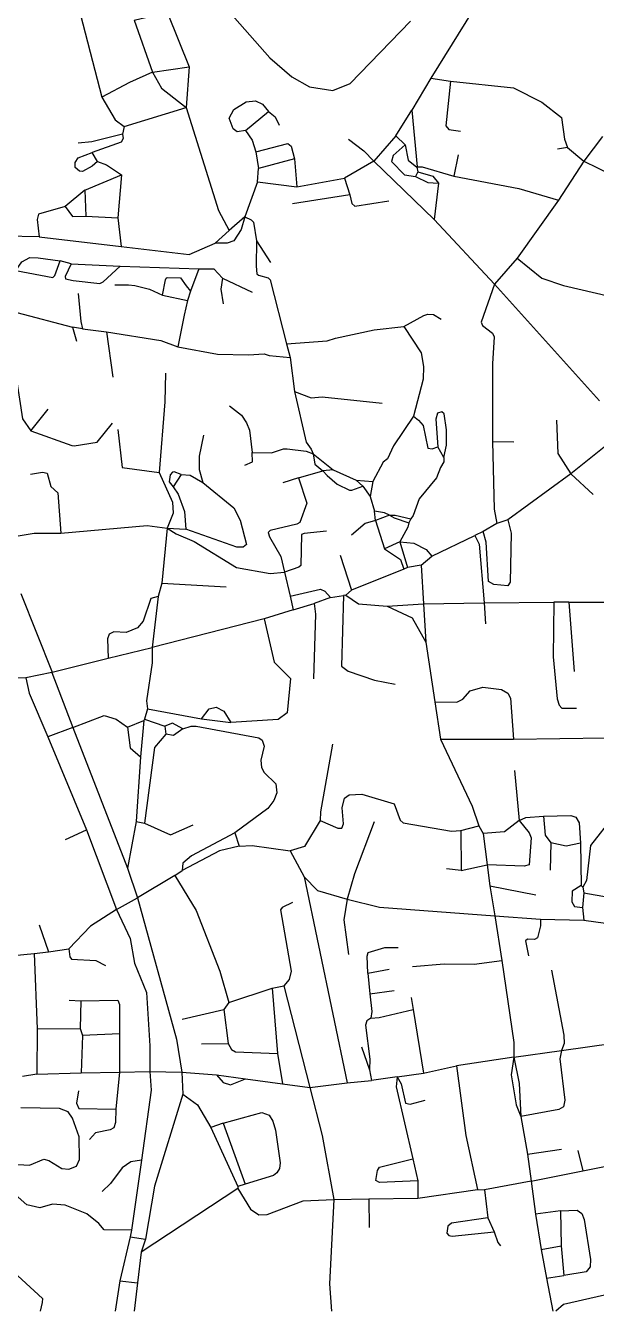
# Model space of a CAD drawing. Header units: inches. Extents: x 13510994 to 13518474, y 3660267 to 3664767.
# Drawn here: x 13515410 to 13516364, y 3660267 to 3662416 of the extents above; entities that cross this region are included whole.
import ezdxf

# ---------------------------------------------------------------- set-up
doc = ezdxf.new("R2010")
doc.units = ezdxf.units.IN
doc.header["$MEASUREMENT"] = 0

msp = doc.modelspace()

# ---------------------------------------------------------------- linework, layer by layer
for points in [[(13515600.6, 3662609.5), (13515818.2, 3662362.7), (13515854.8, 3662330.9), (13515884.3, 3662314), (13515923.1, 3662308.3), (13515952.4, 3662319.7), (13516052.9, 3662424.2)], [(13516204.2, 3662517.6), (13516087.3, 3662328.5)], [(13515557.4, 3662500.2), (13515501.3, 3662480.5), (13515496.8, 3662475.5), (13515493.4, 3662465.4), (13515537, 3662296.9)], [(13515591.1, 3662425.5), (13515640.7, 3662437.1), (13515647.2, 3662436.1), (13515683.3, 3662347.7)], [(13515591.1, 3662425.5), (13515622, 3662338.5)], [(13515622, 3662338.5), (13515683.3, 3662347.7)], [(13515683.3, 3662347.7), (13515677.9, 3662279.6)], [(13515622, 3662338.5), (13515583.3, 3662321.4), (13515537, 3662296.9)], [(13515622, 3662338.5), (13515636.7, 3662312), (13515677.9, 3662279.6)], [(13516087.3, 3662328.5), (13516055.1, 3662275)], [(13516087.3, 3662328.5), (13516119.9, 3662323.5)], [(13516119.9, 3662323.5), (13516112.2, 3662248.7), (13516117.3, 3662243.1), (13516136.7, 3662240.1)], [(13516119.9, 3662323.5), (13516225.3, 3662312.4), (13516272.6, 3662288.6), (13516305.4, 3662263), (13516310.4, 3662226.7), (13516315.6, 3662212.5)], [(13515537, 3662296.9), (13515559.4, 3662258.8), (13515574.7, 3662247.6)], [(13515574.7, 3662247.6), (13515677.9, 3662279.6)], [(13515677.9, 3662279.6), (13515731.9, 3662107.7), (13515749.9, 3662073.9)], [(13515777.3, 3662241.1), (13515763.1, 3662239.1), (13515756.6, 3662244.1), (13515750.2, 3662261.6), (13515757.8, 3662276.5), (13515778.3, 3662288.9), (13515794.2, 3662290.9), (13515805.8, 3662285.4), (13515816, 3662273.2)], [(13515777.3, 3662241.1), (13515816, 3662273.2)], [(13515816, 3662273.2), (13515826.8, 3662264.1), (13515833.7, 3662250.1)], [(13516028.6, 3662232.1), (13516055.1, 3662275)], [(13516055.1, 3662275), (13516064.2, 3662180.6)], [(13515571.7, 3662235.1), (13515520.6, 3662222.3), (13515497.7, 3662220.1)], [(13515571.7, 3662235.1), (13515573, 3662227.7), (13515569.4, 3662221.9), (13515521.1, 3662204.3)], [(13515574.7, 3662247.6), (13515571.7, 3662235.1)], [(13515777.3, 3662241.1), (13515788.2, 3662225.1), (13515794.3, 3662205.6)], [(13515794.3, 3662205.6), (13515848, 3662219.7), (13515853.4, 3662214.7), (13515859.1, 3662193.8)], [(13515949.2, 3662226.6), (13515975.1, 3662206.9), (13515991.7, 3662189.7)], [(13516028.6, 3662232.1), (13515991.7, 3662189.7)], [(13516044.4, 3662217.1), (13516024.3, 3662199.6), (13516021.3, 3662189.3), (13516043.2, 3662167.2), (13516061.2, 3662164.1)], [(13516028.6, 3662232.1), (13516044.4, 3662217.1)], [(13516044.4, 3662217.1), (13516049.3, 3662191.7), (13516063.7, 3662180.1)], [(13516315.6, 3662212.5), (13516298.7, 3662210.1)], [(13516315.6, 3662212.5), (13516342.9, 3662189.8)], [(13516374.1, 3662231.3), (13516342.9, 3662189.8)], [(13515529.7, 3662189.1), (13515521.1, 3662181.3), (13515504.8, 3662172.6), (13515499.6, 3662173), (13515492.7, 3662179.1), (13515492.3, 3662187.8), (13515497.6, 3662195.6), (13515521.1, 3662204.3)], [(13515529.7, 3662189.1), (13515521.1, 3662204.3)], [(13515794.3, 3662205.6), (13515799, 3662177.7)], [(13515859.1, 3662193.8), (13515799, 3662177.7)], [(13515859.1, 3662193.8), (13515862.9, 3662147)], [(13515991.7, 3662189.7), (13515942.7, 3662161.3)], [(13515991.7, 3662189.7), (13516092.8, 3662092.4)], [(13516132.7, 3662200.6), (13516125.4, 3662165.1)], [(13516342.9, 3662189.8), (13516300.3, 3662124.7)], [(13516342.9, 3662189.8), (13516388.4, 3662167.4)], [(13515529.7, 3662189.1), (13515545.2, 3662183.8), (13515569.8, 3662166.8)], [(13515797.3, 3662155.3), (13515799, 3662177.7)], [(13516065.2, 3662172.1), (13516061.2, 3662164.1)], [(13516064.2, 3662180.6), (13516063.7, 3662180.1)], [(13516063.7, 3662180.1), (13516065.2, 3662172.1)], [(13516064.2, 3662180.6), (13516072.7, 3662180.6), (13516125.4, 3662165.1)], [(13516065.2, 3662172.1), (13516090.5, 3662165), (13516099.9, 3662153.1)], [(13515508.8, 3662141.4), (13515569.8, 3662166.8)], [(13515569.8, 3662166.8), (13515563.7, 3662095.2)], [(13515797.3, 3662155.3), (13515776.1, 3662096.9)], [(13515797.3, 3662155.3), (13515862.9, 3662147)], [(13515862.9, 3662147), (13515942.7, 3662161.3)], [(13515942.7, 3662161.3), (13515951.7, 3662133.6)], [(13516061.2, 3662164.1), (13516082.1, 3662154), (13516099.9, 3662153.1)], [(13516099.9, 3662153.1), (13516092.8, 3662092.4)], [(13516125.4, 3662165.1), (13516234.1, 3662144.4), (13516300.3, 3662124.7)], [(13515508.8, 3662141.4), (13515475.7, 3662113.9)], [(13515508.8, 3662141.4), (13515510.2, 3662097.7)], [(13515951.7, 3662133.6), (13515855.7, 3662118.6)], [(13515951.7, 3662133.6), (13515954.9, 3662119.2), (13515960.1, 3662114.8), (13516016.7, 3662123.6)], [(13515475.7, 3662113.9), (13515431.2, 3662101.2), (13515429.1, 3662092.2), (13515432.6, 3662063.5)], [(13515475.7, 3662113.9), (13515488, 3662097.4), (13515510.2, 3662097.7)], [(13516300.3, 3662124.7), (13516231.4, 3662027.6)], [(13515510.2, 3662097.7), (13515563.7, 3662095.2)], [(13515563.7, 3662095.2), (13515569.5, 3662047.4)], [(13515776.1, 3662096.9), (13515770, 3662075.7), (13515757.8, 3662056.8), (13515746.7, 3662053), (13515726.7, 3662052.8)], [(13515776.1, 3662096.9), (13515749.9, 3662073.9)], [(13515776.1, 3662096.9), (13515786.6, 3662092.1), (13515790.4, 3662088), (13515795.5, 3662057)], [(13516092.8, 3662092.4), (13516193.5, 3661984.3)], [(13515432.6, 3662063.5), (13515374.8, 3662064.7), (13515276.1, 3662014.3)], [(13515432.6, 3662063.5), (13515569.5, 3662047.4)], [(13515726.7, 3662052.8), (13515749.9, 3662073.9)], [(13515569.5, 3662047.4), (13515683.2, 3662033.9), (13515726.7, 3662052.8)], [(13515795.5, 3662057), (13515795.2, 3662014.6), (13515796.3, 3662001.5), (13515798.8, 3661999.2), (13515815.4, 3661994.6), (13515818.7, 3661991.6), (13515846.1, 3661884.8)], [(13515795.5, 3662057), (13515819.2, 3662020.6)], [(13515393.3, 3662006.9), (13515403.5, 3662021.8), (13515416.8, 3662028.8), (13515430.9, 3662028.5), (13515467.4, 3662023.3)], [(13515393.3, 3662006.9), (13515455.5, 3661995.5), (13515458.3, 3661998.8), (13515467.4, 3662023.3)], [(13515485.6, 3662018.5), (13515467.4, 3662023.3)], [(13515485.6, 3662018.5), (13515475.6, 3661997), (13515476.5, 3661993.4), (13515489.3, 3661990.3), (13515533.7, 3661985.3), (13515539.6, 3661988.1), (13515567.9, 3662014.3)], [(13515485.6, 3662018.5), (13515567.9, 3662014.3)], [(13516231.4, 3662027.6), (13516193.5, 3661984.3)], [(13516231.4, 3662027.6), (13516272.8, 3661994.4), (13516308.8, 3661982), (13516388, 3661963.8), (13516400.1, 3661967.9), (13516408.4, 3661977.5)], [(13515567.9, 3662014.3), (13515699.4, 3662010.2)], [(13515699.4, 3662010.2), (13515685.6, 3661972.7)], [(13515699.4, 3662010.2), (13515724.1, 3662009.9), (13515739.1, 3661994.5)], [(13515558.7, 3661983.1), (13515581.9, 3661983.1), (13515592.5, 3661981.8), (13515616.6, 3661976), (13515638.3, 3661965.9)], [(13515638.3, 3661965.9), (13515643.3, 3661991.5), (13515644.4, 3661994.2), (13515646.6, 3661995.2), (13515668.8, 3661994.6), (13515677.9, 3661981.3), (13515685.6, 3661972.7)], [(13515739.1, 3661994.5), (13515736.2, 3661975.8), (13515739.7, 3661951.6)], [(13515739.1, 3661994.5), (13515788.7, 3661971.1)], [(13516193.5, 3661984.3), (13516171.1, 3661920.7), (13516173.4, 3661915.3), (13516190, 3661902.5), (13516193.1, 3661896.5), (13516190.2, 3661851), (13516190, 3661721.2)], [(13516193.5, 3661984.3), (13516369.2, 3661789.5)], [(13515497.7, 3661968.6), (13515502.3, 3661921.8), (13515504.7, 3661909.8)], [(13515638.3, 3661965.9), (13515680.4, 3661957.1)], [(13515680.4, 3661957.1), (13515674.5, 3661932.5), (13515664.3, 3661879.8)], [(13515685.6, 3661972.7), (13515680.4, 3661957.1)], [(13515394.9, 3661937.1), (13515393.3, 3661831.9), (13515404.5, 3661759.3), (13515418.5, 3661739.3)], [(13515394.9, 3661937.1), (13515488.2, 3661912.6)], [(13516042, 3661913.6), (13516075.2, 3661932), (13516081.8, 3661933.9), (13516091.5, 3661933.7), (13516104.2, 3661925.6)], [(13515488.2, 3661912.6), (13515494.7, 3661889.1)], [(13515504.7, 3661909.8), (13515488.2, 3661912.6)], [(13515846.1, 3661884.8), (13515913.7, 3661889.3), (13515927.7, 3661893.9), (13515992.3, 3661907.9), (13516042, 3661913.6)], [(13516042, 3661913.6), (13516071.2, 3661869.4), (13516075, 3661846.4), (13516074, 3661825.3), (13516058.1, 3661763.8)], [(13515504.7, 3661909.8), (13515544.8, 3661904.4)], [(13515544.8, 3661904.4), (13515635.6, 3661889.9), (13515664.3, 3661879.8)], [(13515544.8, 3661904.4), (13515555.7, 3661828.6)], [(13515664.3, 3661879.8), (13515730.4, 3661867.2), (13515782.5, 3661866.1), (13515808.6, 3661867.8), (13515817, 3661865.3), (13515852, 3661861.9)], [(13515846.1, 3661884.8), (13515852, 3661861.9)], [(13515852, 3661861.9), (13515859, 3661805)], [(13515643.7, 3661835.6), (13515642.5, 3661787.7), (13515632.7, 3661669.3)], [(13515859, 3661805), (13515887.2, 3661794.3), (13515905.5, 3661796.1), (13516005.7, 3661785.1)], [(13515859, 3661805), (13515878.8, 3661720.2), (13515887.1, 3661708.3), (13515890.4, 3661700.9)], [(13515418.5, 3661739.3), (13515447.7, 3661775.1)], [(13515750.7, 3661781.1), (13515770.5, 3661765.5), (13515779, 3661752.6), (13515783.9, 3661740.5), (13515788.7, 3661703)], [(13516058.1, 3661763.8), (13516024.7, 3661713.9), (13516014.4, 3661692.4), (13516007.6, 3661686.9), (13515990.4, 3661654.2)], [(13516058.1, 3661763.8), (13516066.7, 3661756.7), (13516074.3, 3661747.9), (13516081.9, 3661710.1), (13516089.5, 3661709.1), (13516098.8, 3661712.1)], [(13516109, 3661694.5), (13516113.1, 3661714.9), (13516113.1, 3661740.7), (13516109.5, 3661767.6), (13516105.3, 3661771.1), (13516098.4, 3661768.6), (13516095.3, 3661758.7), (13516098.8, 3661712.1)], [(13515418.5, 3661739.3), (13515486.9, 3661714.6), (13515491.1, 3661714.2), (13515529.2, 3661719.9), (13515554.7, 3661752.1)], [(13515563.7, 3661741.6), (13515571.4, 3661677.9), (13515632.7, 3661669.3)], [(13516297.2, 3661756.8), (13516299.4, 3661701.2), (13516321.1, 3661667.4)], [(13516412.8, 3661741), (13516321.1, 3661667.4)], [(13515707.2, 3661731.6), (13515699.6, 3661696.9), (13515700, 3661674.3), (13515705.9, 3661652.5)], [(13516190, 3661721.2), (13516225.7, 3661720.6)], [(13516190, 3661721.2), (13516192.8, 3661608.2), (13516197.2, 3661584.1)], [(13515776.2, 3661681.6), (13515789.2, 3661687.5), (13515788.7, 3661703)], [(13515788.7, 3661703), (13515820.5, 3661702.2), (13515840.8, 3661708.8), (13515846.8, 3661709.2), (13515878.6, 3661704.9), (13515890.4, 3661700.9)], [(13515890.4, 3661700.9), (13515893.2, 3661683.4), (13515906.5, 3661672.5)], [(13515890.4, 3661700.9), (13515924, 3661674)], [(13516109, 3661694.5), (13516098.8, 3661712.1)], [(13515924, 3661674), (13515906.5, 3661672.5)], [(13515924, 3661674), (13515962.5, 3661656.8)], [(13516109, 3661694.5), (13516108.7, 3661687.1), (13516103.5, 3661677.8), (13516096.8, 3661660.3), (13516067.4, 3661625.5), (13516057.4, 3661597.8), (13516053.7, 3661592.1)], [(13515417.7, 3661666.6), (13515438, 3661669.8), (13515445.5, 3661668.4), (13515452, 3661646.3), (13515463.8, 3661635.7), (13515468.6, 3661567.9)], [(13515632.7, 3661669.3), (13515655.4, 3661620), (13515656.3, 3661601.7), (13515646.2, 3661576.4)], [(13515669.6, 3661666), (13515658, 3661670.8), (13515655.4, 3661669.9), (13515651.5, 3661665.8), (13515649.8, 3661653.6), (13515656.1, 3661645.3)], [(13515669.6, 3661666), (13515656.1, 3661645.3)], [(13515669.6, 3661666), (13515684.6, 3661664.9), (13515705.9, 3661652.5)], [(13515705.9, 3661652.5), (13515758, 3661610.5), (13515768.5, 3661589.6), (13515778.7, 3661549), (13515773.5, 3661544.4), (13515762.6, 3661544.5), (13515677.7, 3661574.5)], [(13515866.1, 3661660.3), (13515879.7, 3661618), (13515867.9, 3661585.8), (13515863, 3661582.9), (13515818.4, 3661572.7), (13515815, 3661569), (13515817.4, 3661561.9), (13515836.6, 3661529.1), (13515842.5, 3661502.9)], [(13515866.1, 3661660.3), (13515839.7, 3661652.1)], [(13515866.1, 3661660.3), (13515906.5, 3661672.5)], [(13515906.5, 3661672.5), (13515913.9, 3661664.4), (13515930.4, 3661650.1), (13515951, 3661639.7), (13515955.1, 3661639.7), (13515973.3, 3661646.4)], [(13515962.5, 3661656.8), (13515973.3, 3661646.4)], [(13515962.5, 3661656.8), (13515990.4, 3661654.2)], [(13515990.4, 3661654.2), (13515985.4, 3661629.3)], [(13516321.1, 3661667.4), (13516215.7, 3661590.6)], [(13516321.1, 3661667.4), (13516358.7, 3661632.6)], [(13515656.1, 3661645.3), (13515664.5, 3661633), (13515675.5, 3661604.1), (13515677.7, 3661574.5)], [(13515973.3, 3661646.4), (13515985.4, 3661629.3)], [(13515985.4, 3661629.3), (13515993.1, 3661605)], [(13515994.5, 3661589.3), (13515977.3, 3661584.3), (13515954.2, 3661564.6)], [(13515994.5, 3661589.3), (13515993.1, 3661605)], [(13516018.2, 3661598.4), (13516009.6, 3661601.9), (13515993.1, 3661605)], [(13516018.2, 3661598.4), (13515994.5, 3661589.3)], [(13515994.5, 3661589.3), (13516009.4, 3661541.6)], [(13516018.2, 3661598.4), (13516027.6, 3661597.9), (13516053.7, 3661592.1)], [(13516018.2, 3661598.4), (13516025.8, 3661593.5), (13516050.2, 3661585.1)], [(13516053.7, 3661592.1), (13516050.2, 3661585.1)], [(13516215.7, 3661590.6), (13516221.5, 3661567.8), (13516219.8, 3661486.3), (13516215.9, 3661480.2), (13516192.6, 3661482), (13516183.7, 3661487.3), (13516179.5, 3661553), (13516174.7, 3661570.6)], [(13516215.7, 3661590.6), (13516197.2, 3661584.1)], [(13515360.7, 3661557.6), (13515424.2, 3661568), (13515468.6, 3661567.9)], [(13515468.6, 3661567.9), (13515613.1, 3661580.7), (13515646.2, 3661576.4)], [(13515646.2, 3661576.4), (13515637.3, 3661484.4)], [(13515646.2, 3661576.4), (13515677.7, 3661574.5)], [(13515646.2, 3661576.4), (13515661.4, 3661566.7), (13515691.6, 3661553.9), (13515762, 3661510.9), (13515818.7, 3661500.5), (13515842.5, 3661502.9)], [(13515912.7, 3661571.6), (13515875.2, 3661567.5), (13515870.9, 3661566.1), (13515869.8, 3661513.9), (13515866.2, 3661511), (13515842.5, 3661502.9)], [(13516050.2, 3661585.1), (13516048.4, 3661578), (13516035.5, 3661553.8)], [(13516174.7, 3661570.6), (13516160.7, 3661564.1)], [(13516197.2, 3661584.1), (13516174.7, 3661570.6)], [(13516035.5, 3661553.8), (13516009.4, 3661541.6)], [(13516035.5, 3661553.8), (13516048.2, 3661510.6)], [(13516035.5, 3661553.8), (13516058.4, 3661551.3), (13516079.5, 3661541), (13516088.7, 3661529.6)], [(13516088.7, 3661529.6), (13516160.7, 3661564.1)], [(13516160.7, 3661564.1), (13516167.6, 3661549.4), (13516176.2, 3661451.7)], [(13515935.7, 3661531.1), (13515954.7, 3661472.6)], [(13516009.4, 3661541.6), (13516036.2, 3661524.1), (13516042.2, 3661508.1)], [(13516071.2, 3661514.6), (13516088.7, 3661529.6)], [(13515842.5, 3661502.9), (13515851.7, 3661462.6)], [(13516042.2, 3661508.1), (13515954.7, 3661472.6)], [(13516048.2, 3661510.6), (13516042.2, 3661508.1)], [(13516071.2, 3661514.6), (13516048.2, 3661510.6)], [(13516071.2, 3661514.6), (13516074.8, 3661450.1)], [(13515637.3, 3661484.4), (13515631.2, 3661462.1)], [(13515637.3, 3661484.4), (13515744.7, 3661478.6)], [(13515402, 3661467.1), (13515454.2, 3661335.6)], [(13515631.2, 3661462.1), (13515618.9, 3661458.6), (13515606.4, 3661421.2), (13515596.7, 3661410), (13515577.7, 3661402.2), (13515557.3, 3661403.1), (13515549.6, 3661399.3), (13515546.8, 3661391.4), (13515548, 3661359.3)], [(13515631.2, 3661462.1), (13515621.5, 3661377.2)], [(13515851.7, 3661462.6), (13515902.6, 3661474.3), (13515909.9, 3661471.3), (13515919.2, 3661460.6)], [(13515851.7, 3661462.6), (13515856.7, 3661440.1)], [(13515919.2, 3661460.6), (13515892.2, 3661450.6)], [(13515919.2, 3661460.6), (13515941.2, 3661463.6)], [(13515941.2, 3661463.6), (13515937.7, 3661345.8), (13515948.7, 3661337.6), (13515992.7, 3661322.2), (13516027.7, 3661315.6)], [(13515945.2, 3661464.6), (13515941.2, 3661463.6)], [(13515954.7, 3661472.6), (13515945.2, 3661464.6)], [(13515945.2, 3661464.6), (13515966.4, 3661449.7), (13516014.1, 3661445.9)], [(13515856.7, 3661440.1), (13515808.7, 3661424.6)], [(13515856.7, 3661440.1), (13515892.2, 3661450.6)], [(13515892.2, 3661450.6), (13515894.5, 3661432.5), (13515890.7, 3661324.6)], [(13516014.1, 3661445.9), (13516074.8, 3661450.1)], [(13516014.1, 3661445.9), (13516055.7, 3661426.3), (13516078.7, 3661386)], [(13516074.8, 3661450.1), (13516176.2, 3661451.7)], [(13516074.8, 3661450.1), (13516078.7, 3661386)], [(13516176.2, 3661451.7), (13516292.7, 3661452.6)], [(13516176.2, 3661451.7), (13516178.2, 3661416.6)], [(13516292.7, 3661452.6), (13516291.7, 3661361.1), (13516298.1, 3661291.1), (13516301.5, 3661280.6), (13516306.1, 3661275.7), (13516330.7, 3661275.6)], [(13516317.8, 3661452.8), (13516292.7, 3661452.6)], [(13516317.8, 3661452.8), (13516381.6, 3661452.9)], [(13516317.8, 3661452.8), (13516326.7, 3661336.6)], [(13515808.7, 3661424.6), (13515621.5, 3661377.2)], [(13515808.7, 3661424.6), (13515825.2, 3661352.3), (13515852.4, 3661325.2), (13515847.1, 3661267.6), (13515831.9, 3661256.5), (13515752.5, 3661251.8)], [(13515548, 3661359.3), (13515621.5, 3661377.2)], [(13515621.5, 3661377.2), (13515621, 3661351.2), (13515611.8, 3661288), (13515613.7, 3661274.6)], [(13516078.7, 3661386), (13516093.5, 3661285.9)], [(13515454.2, 3661335.6), (13515548, 3661359.3)], [(13515453.7, 3661335.1), (13515410.2, 3661326.1)], [(13515454.2, 3661335.6), (13515453.7, 3661335.1)], [(13515453.7, 3661335.1), (13515488.9, 3661243.4)], [(13515410.2, 3661326.1), (13515395.2, 3661325.6)], [(13515410.2, 3661326.1), (13515415.9, 3661300.7), (13515446.6, 3661227.7)], [(13516093.5, 3661285.9), (13516130.7, 3661285.6), (13516140.4, 3661290.5), (13516152.6, 3661304.4), (13516173.8, 3661310.9), (13516205.2, 3661306.7), (13516215.7, 3661300.7), (13516220.2, 3661292.1), (13516225.3, 3661223.8)], [(13515613.7, 3661274.6), (13515608.7, 3661257.1)], [(13515613.7, 3661274.6), (13515704, 3661257.9)], [(13515704, 3661257.9), (13515716.8, 3661274.5), (13515728.1, 3661277.1), (13515740.8, 3661270.3), (13515752.5, 3661251.8)], [(13516093.5, 3661285.9), (13516103.5, 3661223.8)], [(13515488.9, 3661243.4), (13515541.2, 3661263), (13515561.2, 3661257.1), (13515580, 3661244)], [(13515580, 3661244), (13515607.2, 3661255.1)], [(13515580, 3661244), (13515584.3, 3661209.2), (13515601.7, 3661193.9)], [(13515607.2, 3661255.1), (13515601.7, 3661193.9)], [(13515608.7, 3661257.1), (13515607.2, 3661255.1)], [(13515608.7, 3661257.1), (13515642.7, 3661245.6)], [(13515672.5, 3661241.1), (13515655.1, 3661250.5), (13515642.7, 3661245.6)], [(13515642.7, 3661245.6), (13515644.2, 3661232.1)], [(13515672.5, 3661241.1), (13515686.3, 3661245.4), (13515695.1, 3661245.4), (13515799.7, 3661226.1), (13515805.3, 3661222), (13515808.3, 3661211.8), (13515802.9, 3661188.6), (13515804.1, 3661176.6), (13515808.5, 3661168), (13515828.1, 3661148.9), (13515829.6, 3661134.2), (13515824.7, 3661121.3), (13515814.7, 3661108), (13515759.4, 3661067.4)], [(13515704, 3661257.9), (13515752.5, 3661251.8)], [(13515488.9, 3661243.4), (13515446.6, 3661227.7)], [(13515446.6, 3661227.7), (13515511.5, 3661071.9)], [(13515488.9, 3661243.4), (13515579.9, 3661007.8)], [(13515644.2, 3661232.1), (13515625, 3661209.9), (13515608.7, 3661083.1)], [(13515672.5, 3661241.1), (13515657.1, 3661229.8), (13515644.2, 3661232.1)], [(13516103.5, 3661223.8), (13516225.3, 3661223.8)], [(13516103.5, 3661223.8), (13516155.9, 3661111.5), (13516167.2, 3661078.6)], [(13516225.3, 3661223.8), (13516380.1, 3661226.1)], [(13515922.7, 3661215.6), (13515902.4, 3661102.5), (13515902.2, 3661087.9)], [(13515601.7, 3661193.9), (13515594.7, 3661086.1)], [(13516226.7, 3661171.6), (13516234.7, 3661087.7)], [(13515902.2, 3661087.9), (13515931.7, 3661074.7), (13515938.3, 3661074.8), (13515941.2, 3661082.1), (13515938.9, 3661109.2), (13515942.7, 3661125), (13515950.7, 3661130.5), (13515971.5, 3661131.6), (13516026, 3661115.8), (13516036.1, 3661088.4), (13516040.8, 3661084.1), (13516121.8, 3661069.9), (13516137.4, 3661070.8)], [(13516234.7, 3661087.7), (13516246.1, 3661092.9), (13516275.5, 3661094.9)], [(13516275.5, 3661094.9), (13516321.1, 3661096.1), (13516329.2, 3661093.1), (13516335.1, 3661083.8), (13516337.1, 3661049.8)], [(13516275.5, 3661094.9), (13516278.2, 3661063.2), (13516287.8, 3661050.3)], [(13516478, 3661101.1), (13516406.1, 3661101.6), (13516392.6, 3661095), (13516354.2, 3661046.1), (13516347.1, 3660987.2), (13516341.2, 3660976.1)], [(13515594.7, 3661086.1), (13515579.9, 3661007.8)], [(13515594.7, 3661086.1), (13515608.7, 3661083.1)], [(13515608.7, 3661083.1), (13515652, 3661064), (13515689.7, 3661080.6)], [(13515902.2, 3661087.9), (13515875.8, 3661044.5), (13515852.1, 3661037.3)], [(13515992.2, 3661085.6), (13515959.4, 3660998.5), (13515947.3, 3660956.3)], [(13516137.4, 3661070.8), (13516167.2, 3661078.6)], [(13516167.2, 3661078.6), (13516174.7, 3661066.1)], [(13516234.7, 3661087.7), (13516210, 3661069), (13516174.7, 3661066.1)], [(13516234.7, 3661087.7), (13516251.5, 3661067), (13516255, 3661058.6), (13516251.7, 3661013.7), (13516243.1, 3661011.4), (13516181.2, 3661013.9)], [(13515476.3, 3661055.9), (13515511.5, 3661071.9)], [(13515511.5, 3661071.9), (13515561.6, 3660938.8)], [(13515759.4, 3661067.4), (13515686.8, 3661028.8), (13515672.7, 3661016.4), (13515671.3, 3661004)], [(13515759.4, 3661067.4), (13515766.6, 3661044.9)], [(13516137.4, 3661070.8), (13516137.6, 3661003.9)], [(13516174.7, 3661066.1), (13516181.2, 3661013.9)], [(13515766.6, 3661044.9), (13515733.7, 3661037), (13515671.3, 3661004)], [(13515766.6, 3661044.9), (13515788.7, 3661045.9), (13515852.1, 3661037.3)], [(13515852.1, 3661037.3), (13515875.6, 3660993.8)], [(13516287.8, 3661050.3), (13516286.7, 3661004.6)], [(13516337.1, 3661049.8), (13516313.2, 3661044.9), (13516287.8, 3661050.3)], [(13516337.1, 3661049.8), (13516338.2, 3660979.1)], [(13515579.9, 3661007.8), (13515596.9, 3660958.4)], [(13516137.6, 3661003.9), (13516181.2, 3661013.9)], [(13516181.2, 3661013.9), (13516185.7, 3660978.8)], [(13515659.4, 3660995.7), (13515596.9, 3660958.4)], [(13515659.4, 3660995.7), (13515671.3, 3661004)], [(13515659.4, 3660995.7), (13515694.9, 3660937.5), (13515734.5, 3660836.1), (13515749.4, 3660783.3)], [(13515875.6, 3660993.8), (13515947.5, 3660649.2)], [(13515875.6, 3660993.8), (13515897.8, 3660971), (13515947.3, 3660956.3)], [(13516137.6, 3661003.9), (13516113.1, 3661007)], [(13516185.7, 3660978.8), (13516262.7, 3660963.6)], [(13516185.7, 3660978.8), (13516194, 3660928.2)], [(13516338.2, 3660979.1), (13516323.3, 3660969.4), (13516323, 3660951.7), (13516327.3, 3660944), (13516340.7, 3660942.6)], [(13516338.2, 3660979.1), (13516341.2, 3660976.1)], [(13516342.7, 3660967.1), (13516340.7, 3660942.6)], [(13516341.2, 3660976.1), (13516342.7, 3660967.1)], [(13516342.7, 3660967.1), (13516447.7, 3660948.6)], [(13515561.6, 3660938.8), (13515596.9, 3660958.4)], [(13515596.9, 3660958.4), (13515662, 3660722.5), (13515671.1, 3660666.8)], [(13515855.7, 3660950.6), (13515838.4, 3660942.6), (13515835.8, 3660938.4), (13515853.5, 3660836.1), (13515850.5, 3660822.2), (13515841.2, 3660811.5)], [(13515947.3, 3660956.3), (13515941.7, 3660921.8), (13515949.7, 3660863.6)], [(13515947.3, 3660956.3), (13516001.5, 3660942.8), (13516194, 3660928.2)], [(13515561.6, 3660938.8), (13515518.1, 3660911.2), (13515481.7, 3660873)], [(13515561.6, 3660938.8), (13515584.4, 3660890.5), (13515591.9, 3660849.4), (13515611.8, 3660800), (13515617.6, 3660711.3), (13515617.3, 3660667.9)], [(13516194, 3660928.2), (13516270.2, 3660922.8)], [(13516194, 3660928.2), (13516205.7, 3660854)], [(13516270.2, 3660922.8), (13516270.3, 3660911.6), (13516265.4, 3660891.5), (13516260.3, 3660889), (13516248.9, 3660889.4), (13516245.6, 3660886.7), (13516250.2, 3660861.6)], [(13516270.2, 3660922.8), (13516342.7, 3660921.1)], [(13516340.7, 3660942.6), (13516342.7, 3660921.1)], [(13515432.2, 3660913.6), (13515448, 3660868.2)], [(13516342.7, 3660921.1), (13516379.3, 3660916.2)], [(13515257.9, 3660874.7), (13515316.2, 3660863.7), (13515384.1, 3660861.6), (13515424.3, 3660865.4)], [(13515424.3, 3660865.4), (13515448, 3660868.2)], [(13515424.3, 3660865.4), (13515428.9, 3660739.6)], [(13515448, 3660868.2), (13515481.7, 3660873)], [(13515481.7, 3660873), (13515483.4, 3660859.7), (13515486.7, 3660856.1), (13515527, 3660853.7), (13515543.2, 3660845.6)], [(13515981.5, 3660832.7), (13515980.5, 3660860.9), (13515982.6, 3660867.2), (13516010.2, 3660875.4), (13516032.7, 3660875.6)], [(13515981.5, 3660832.7), (13516017.7, 3660839.1)], [(13516056.7, 3660843.6), (13516109.2, 3660848), (13516159.6, 3660847.7), (13516205.7, 3660854)], [(13516205.7, 3660854), (13516226.1, 3660716.8), (13516225.9, 3660692.1)], [(13516288.7, 3660837.6), (13516309.5, 3660729), (13516309.9, 3660715.1), (13516305.7, 3660703.3)], [(13515981.5, 3660832.7), (13515985.2, 3660797.8)], [(13515749.4, 3660783.3), (13515821.8, 3660807.5)], [(13515821.8, 3660807.5), (13515841.2, 3660811.5)], [(13515821.8, 3660807.5), (13515830.6, 3660698)], [(13515841.2, 3660811.5), (13515884.7, 3660641.6)], [(13515985.2, 3660797.8), (13516025.7, 3660803.6)], [(13515985.2, 3660797.8), (13515988.4, 3660768.2), (13515986.7, 3660757.5)], [(13515482.7, 3660787.6), (13515502.3, 3660786.3)], [(13515502.3, 3660786.3), (13515500.7, 3660740.1)], [(13515502.3, 3660786.3), (13515564.1, 3660787.4), (13515566.8, 3660780.2), (13515566.7, 3660731.1)], [(13515671.7, 3660755.6), (13515741.2, 3660771.8)], [(13515749.4, 3660783.3), (13515741.2, 3660771.8)], [(13515741.2, 3660771.8), (13515748.2, 3660715.1)], [(13515986.7, 3660757.5), (13516000.6, 3660758.4), (13516057.5, 3660771.6)], [(13516054.2, 3660791.6), (13516057.5, 3660771.6)], [(13516057.5, 3660771.6), (13516074.7, 3660665.3)], [(13515986.7, 3660757.5), (13515980.2, 3660752.8), (13515978.1, 3660745.5), (13515985, 3660688.6), (13515984.7, 3660670.8)], [(13515428.9, 3660739.6), (13515428.7, 3660663.5)], [(13515428.9, 3660739.6), (13515500.7, 3660740.1)], [(13515500.7, 3660740.1), (13515504.7, 3660728.6)], [(13515504.7, 3660728.6), (13515502.7, 3660666.2)], [(13515566.7, 3660731.1), (13515504.7, 3660728.6)], [(13515566.7, 3660731.1), (13515566.4, 3660667.2)], [(13515703.7, 3660714.6), (13515748.2, 3660715.1)], [(13515748.2, 3660715.1), (13515753.9, 3660704.8), (13515760.7, 3660701.2), (13515830.6, 3660698)], [(13515971.2, 3660709.6), (13515984.7, 3660670.8)], [(13516305.7, 3660703.3), (13516392.3, 3660715.5)], [(13515830.6, 3660698), (13515839.4, 3660647.7)], [(13516225.9, 3660692.1), (13516129.9, 3660677.4)], [(13516225.9, 3660692.1), (13516221.2, 3660662.6), (13516229.9, 3660612.2), (13516237.7, 3660592.9)], [(13516225.9, 3660692.1), (13516305.7, 3660703.3)], [(13516225.9, 3660692.1), (13516234.8, 3660648), (13516237.7, 3660592.9)], [(13516305.7, 3660703.3), (13516302.7, 3660689.2), (13516310.8, 3660620.1), (13516309.1, 3660609.1), (13516301.1, 3660604.6), (13516237.7, 3660592.9)], [(13515428.7, 3660663.5), (13515502.7, 3660666.2)], [(13515502.7, 3660666.2), (13515566.4, 3660667.2)], [(13515566.4, 3660667.2), (13515560.3, 3660605.1)], [(13515566.4, 3660667.2), (13515617.3, 3660667.9)], [(13515617.3, 3660667.9), (13515619.4, 3660637.1), (13515603.2, 3660519.8)], [(13515617.3, 3660667.9), (13515671.1, 3660666.8)], [(13515671.1, 3660666.8), (13515672.6, 3660630.1)], [(13515671.1, 3660666.8), (13515728.9, 3660662.8)], [(13515984.7, 3660670.8), (13515988, 3660653.2)], [(13516030.7, 3660659.1), (13516074.7, 3660665.3)], [(13516074.7, 3660665.3), (13516129.9, 3660677.4)], [(13516129.9, 3660677.4), (13516145.8, 3660561), (13516165.2, 3660471.1)], [(13515428.7, 3660663.5), (13515404.4, 3660659.8)], [(13515728.9, 3660662.8), (13515739.8, 3660650), (13515752.2, 3660645.9), (13515777.3, 3660655.9)], [(13515728.9, 3660662.8), (13515777.3, 3660655.9)], [(13515777.3, 3660655.9), (13515839.4, 3660647.7)], [(13515839.4, 3660647.7), (13515884.7, 3660641.6)], [(13515884.7, 3660641.6), (13515947.5, 3660649.2)], [(13515947.5, 3660649.2), (13515988, 3660653.2)], [(13516030.7, 3660659.1), (13515988, 3660653.2)], [(13516030.7, 3660659.1), (13516029.3, 3660642.7), (13516057, 3660522.3)], [(13516030.7, 3660659.1), (13516037.5, 3660647.4), (13516045, 3660615.3), (13516052.8, 3660613.8), (13516077.7, 3660620.1)], [(13515498.2, 3660635.6), (13515494.9, 3660615.3), (13515498.5, 3660606.4), (13515560.3, 3660605.1)], [(13515672.6, 3660630.1), (13515625.1, 3660476.6), (13515609.9, 3660387.9)], [(13515672.6, 3660630.1), (13515696.9, 3660612.7), (13515719.1, 3660574.4)], [(13515884.7, 3660641.6), (13515905.3, 3660561), (13515925.2, 3660454.1)], [(13515325.1, 3660588.1), (13515320.2, 3660563.6), (13515322.2, 3660546.7), (13515364.4, 3660535.6), (13515379, 3660518.6), (13515387.2, 3660513.2), (13515416.2, 3660511.8), (13515440.1, 3660521.5), (13515448.6, 3660519.4), (13515470.3, 3660505.8), (13515481.7, 3660505.1), (13515494.8, 3660510.1), (13515499.7, 3660521.1), (13515499, 3660558.7), (13515488.2, 3660590.1), (13515481, 3660600.5), (13515466.3, 3660606.6), (13515401.8, 3660607.3)], [(13515560.3, 3660605.1), (13515560.1, 3660583.2), (13515557.2, 3660574), (13515551, 3660570.4), (13515526.5, 3660565.8), (13515516.7, 3660554.6)], [(13515739.9, 3660581.6), (13515804.8, 3660599.4), (13515817.1, 3660595.2), (13515823.1, 3660584.9), (13515827.5, 3660570.3), (13515835.4, 3660515.5), (13515834.1, 3660506.1), (13515829.9, 3660498.8), (13515824.2, 3660494.6), (13515776.7, 3660480.1)], [(13515739.9, 3660581.6), (13515719.1, 3660574.4)], [(13515739.9, 3660581.6), (13515776.7, 3660480.1)], [(13516237.7, 3660592.9), (13516248.5, 3660530.1)], [(13515719.1, 3660574.4), (13515764.7, 3660476.1)], [(13516248.5, 3660530.1), (13516305.7, 3660538.1)], [(13516332.7, 3660536.1), (13516341.4, 3660502.1)], [(13515603.2, 3660519.8), (13515585.7, 3660516.9), (13515571.1, 3660507.3), (13515551.4, 3660481.1), (13515537.7, 3660467.6)], [(13515603.2, 3660519.8), (13515586.6, 3660403.1)], [(13516065.2, 3660485.2), (13516001.1, 3660482.5), (13515995.4, 3660485.8), (13515997.8, 3660502.5), (13516001.5, 3660508), (13516057, 3660522.3)], [(13516057, 3660522.3), (13516065.2, 3660485.2)], [(13516248.5, 3660530.1), (13516254.7, 3660484.8)], [(13516341.4, 3660502.1), (13516478.2, 3660529.5)], [(13516254.7, 3660484.8), (13516341.4, 3660502.1)], [(13515586.6, 3660403.1), (13515541.3, 3660403.5), (13515532.1, 3660414), (13515511.9, 3660430.5), (13515475.9, 3660444.8), (13515454.4, 3660446.6), (13515433.7, 3660440.2), (13515411.8, 3660445.5), (13515378, 3660475.2), (13515360.6, 3660478.9), (13515355.7, 3660478), (13515328, 3660467.1), (13515312.1, 3660447.3), (13515309.7, 3660440.6), (13515304.3, 3660420), (13515304.2, 3660406.2), (13515314.8, 3660387), (13515317.8, 3660384.8), (13515341.2, 3660377.5), (13515437.8, 3660288.5), (13515437.5, 3660282.2), (13515434, 3660267.3)], [(13515764.2, 3660472.6), (13515603.1, 3660365.9)], [(13515764.7, 3660476.1), (13515764.2, 3660472.6)], [(13515764.2, 3660472.6), (13515785.4, 3660437.8), (13515799.5, 3660428.6), (13515813.5, 3660429.4), (13515873.8, 3660452.1), (13515925.2, 3660454.1)], [(13515776.7, 3660480.1), (13515764.7, 3660476.1)], [(13516065.2, 3660485.2), (13516065.5, 3660456.6)], [(13516065.5, 3660456.6), (13516165.2, 3660471.1)], [(13516165.2, 3660471.1), (13516176.7, 3660470.1)], [(13516254.7, 3660484.8), (13516176.7, 3660470.1)], [(13516254.7, 3660484.8), (13516261.9, 3660429.5)], [(13515925.2, 3660454.1), (13515917.7, 3660313.1), (13515920.9, 3660267.3)], [(13515925.2, 3660454.1), (13515983.7, 3660455.2)], [(13515983.7, 3660455.2), (13516065.5, 3660456.6)], [(13515983.7, 3660455.2), (13515984.2, 3660407.6)], [(13516176.7, 3660470.1), (13516182.6, 3660423.3)], [(13516303.9, 3660435.5), (13516261.9, 3660429.5)], [(13516261.9, 3660429.5), (13516271.4, 3660370.7)], [(13516303.9, 3660435.5), (13516331.6, 3660436.6), (13516339.6, 3660430.8), (13516343.3, 3660420.7), (13516354.2, 3660353.7), (13516353.6, 3660341.9), (13516346.5, 3660333.5), (13516309.5, 3660327)], [(13516303.9, 3660435.5), (13516304.8, 3660377)], [(13516182.6, 3660423.3), (13516121.7, 3660414.6), (13516115.5, 3660409.6), (13516113.6, 3660397.7), (13516117.1, 3660393.8), (13516123, 3660393), (13516192.7, 3660400)], [(13516182.6, 3660423.3), (13516192.7, 3660400)], [(13515584.7, 3660391.7), (13515567.5, 3660318)], [(13515586.6, 3660403.1), (13515584.7, 3660391.7)], [(13515584.7, 3660391.7), (13515609.9, 3660387.9)], [(13515609.9, 3660387.9), (13515603.1, 3660365.9)], [(13516192.7, 3660400), (13516199.3, 3660382.2), (13516203.7, 3660376.6)], [(13515603.1, 3660365.9), (13515597, 3660314.8)], [(13516271.4, 3660370.7), (13516304.8, 3660377)], [(13516271.4, 3660370.7), (13516280.2, 3660322.9)], [(13516304.8, 3660377), (13516309.5, 3660327)], [(13516280.2, 3660322.9), (13516309.5, 3660327)], [(13516280.2, 3660322.9), (13516290.8, 3660267.3)], [(13515567.5, 3660318), (13515559.5, 3660267.3)], [(13515567.5, 3660318), (13515597, 3660314.8)], [(13515597, 3660314.8), (13515591.4, 3660267.3)], [(13516421.2, 3660304.1), (13516308.8, 3660278.9), (13516295.9, 3660267.3)]]:
    msp.add_lwpolyline(points)

doc.saveas('drawing.dxf')
